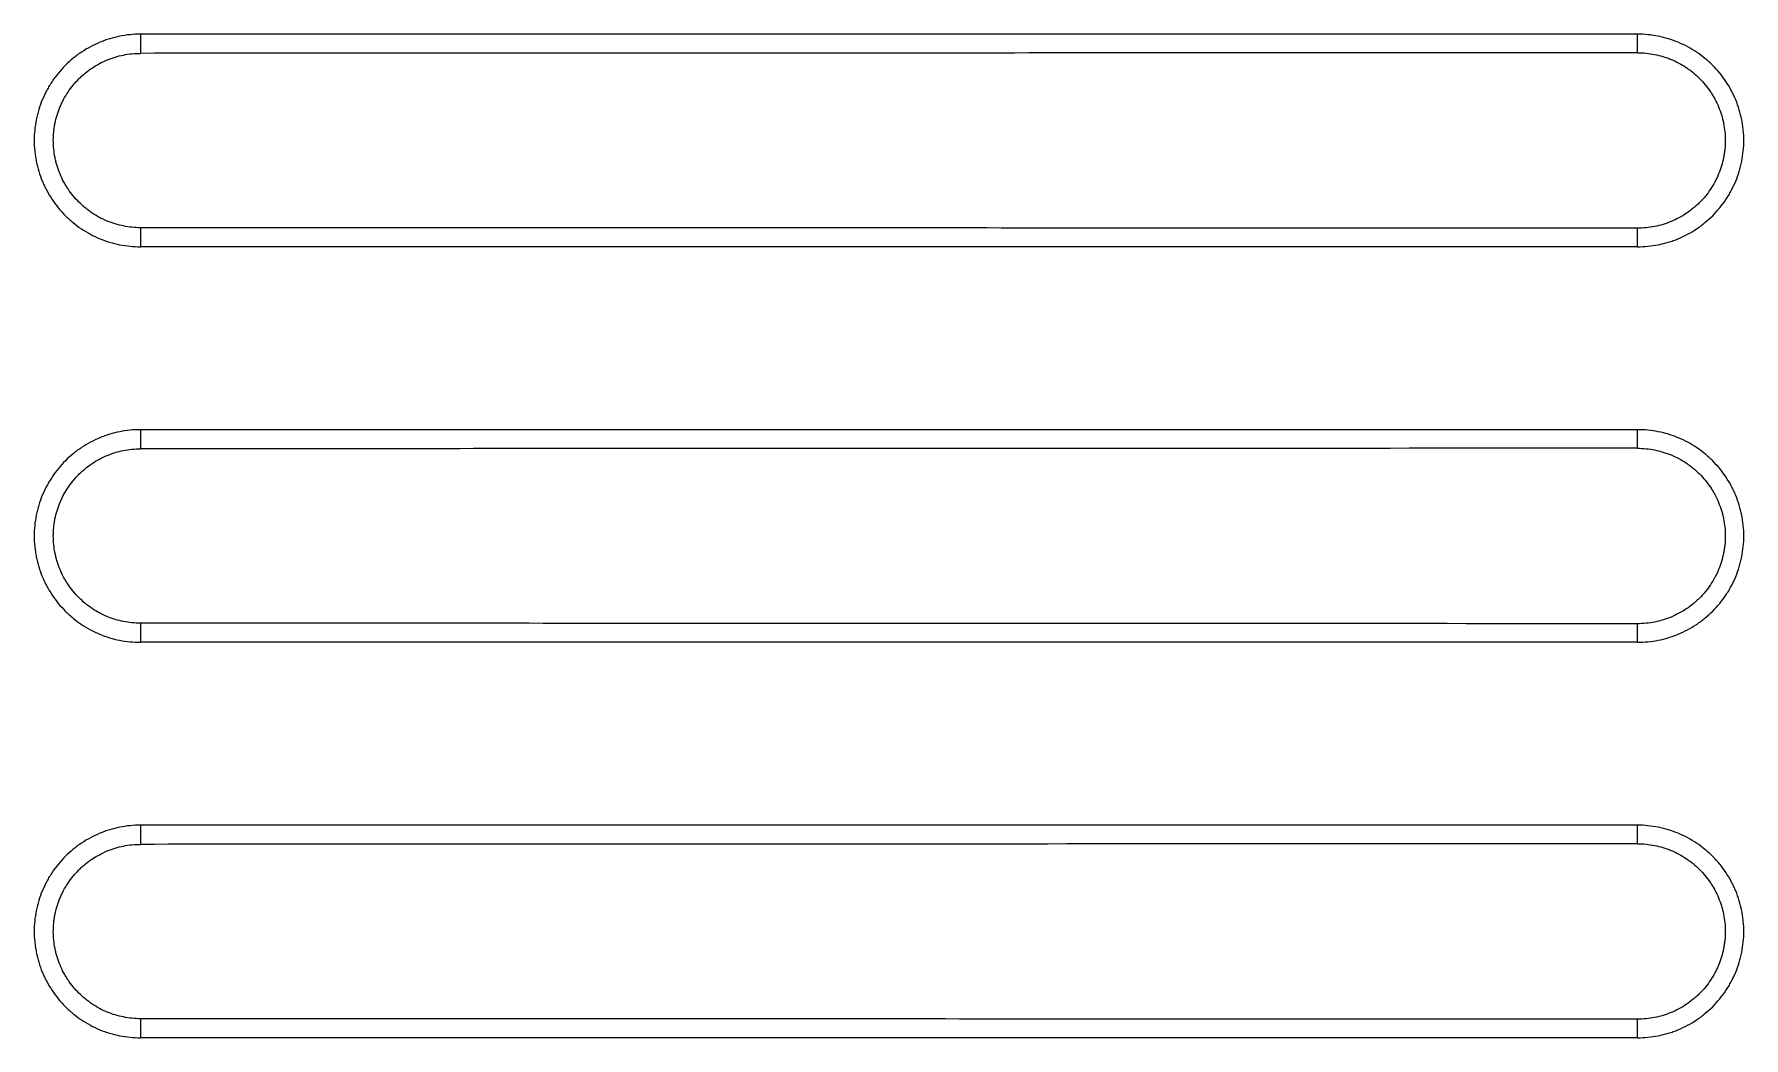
# Model space of a CAD drawing. Header units: millimetres. Extents: x -195 to 1349, y 148 to 750.
# Drawn here: x 904.64 to 924.09, y 377.03 to 388.44 of the extents above; entities that cross this region are included whole.
import ezdxf

# ---------------------------------------------------------------- set-up
doc = ezdxf.new("R2010")
doc.units = ezdxf.units.MM
doc.layers.add('4', color=7, linetype='CONTINUOUS', true_color=0xffffff)

msp = doc.modelspace()

# ---------------------------------------------------------------- linework, layer by layer
at = {"layer": '4', "color": 7, "linetype": 'Continuous', "lineweight": 18}
for points, knots in [([(905.849, 388.445), (905.769, 388.445), (905.69, 388.437), (905.574, 388.414), (905.536, 388.404), (905.479, 388.387), (905.46, 388.381), (905.423, 388.367), (905.404, 388.36), (905.313, 388.322), (905.243, 388.285), (905.161, 388.23), (905.145, 388.219), (905.113, 388.195), (905.097, 388.183), (905.051, 388.145), (905.022, 388.119), (904.938, 388.035), (904.888, 387.974), (904.832, 387.891), (904.822, 387.874), (904.801, 387.84), (904.792, 387.823), (904.764, 387.771), (904.747, 387.735), (904.716, 387.662), (904.703, 387.625), (904.686, 387.568), (904.681, 387.549), (904.671, 387.511), (904.667, 387.491), (904.647, 387.393), (904.639, 387.315), (904.639, 387.197), (904.641, 387.157), (904.647, 387.098), (904.65, 387.078), (904.655, 387.039), (904.659, 387.019), (904.678, 386.922), (904.701, 386.847), (904.739, 386.755), (904.747, 386.737), (904.764, 386.701), (904.773, 386.683), (904.801, 386.63), (904.821, 386.597), (904.887, 386.498), (904.937, 386.437), (905.007, 386.367), (905.022, 386.353), (905.051, 386.326), (905.096, 386.287), (905.143, 386.252), (905.209, 386.208), (905.243, 386.188), (905.313, 386.15), (905.349, 386.133), (905.459, 386.088), (905.534, 386.065), (905.65, 386.041), (905.69, 386.036), (905.769, 386.028), (905.809, 386.026), (905.849, 386.026)], [0, 0, 0, 0, 0.0625, 0.0625, 0.09375, 0.09375, 0.109375, 0.109375, 0.125, 0.125, 0.1875, 0.1875, 0.203125, 0.203125, 0.21875, 0.21875, 0.25, 0.25, 0.3125, 0.3125, 0.328125, 0.328125, 0.34375, 0.34375, 0.375, 0.375, 0.40625, 0.40625, 0.421875, 0.421875, 0.4375, 0.4375, 0.5, 0.5, 0.53125, 0.53125, 0.546875, 0.546875, 0.5625, 0.5625, 0.625, 0.625, 0.640625, 0.640625, 0.65625, 0.65625, 0.6875, 0.6875, 0.75, 0.75, 0.765625, 0.765625, 0.78125, 0.8125, 0.8125, 0.84375, 0.84375, 0.875, 0.875, 0.9375, 0.9375, 0.96875, 0.96875, 1, 1, 1, 1]), ([(922.878, 388.445), (920.57, 388.445), (918.262, 388.445), (914.27, 388.445), (912.586, 388.445), (909.217, 388.445), (907.533, 388.445), (905.849, 388.445)], [0, 0, 0, 0, 0.406548, 0.406548, 0.703274, 0.703274, 1, 1, 1, 1]), ([(922.878, 386.026), (922.957, 386.026), (923.036, 386.034), (923.152, 386.057), (923.19, 386.066), (923.247, 386.084), (923.266, 386.09), (923.304, 386.103), (923.322, 386.11), (923.414, 386.148), (923.483, 386.185), (923.565, 386.24), (923.582, 386.252), (923.614, 386.275), (923.629, 386.288), (923.676, 386.326), (923.705, 386.352), (923.789, 386.436), (923.839, 386.497), (923.894, 386.579), (923.905, 386.596), (923.925, 386.63), (923.935, 386.648), (923.963, 386.7), (923.98, 386.736), (924.01, 386.808), (924.023, 386.846), (924.04, 386.902), (924.046, 386.921), (924.055, 386.96), (924.06, 386.98), (924.079, 387.077), (924.087, 387.156), (924.087, 387.274), (924.085, 387.313), (924.079, 387.373), (924.077, 387.393), (924.071, 387.432), (924.068, 387.452), (924.048, 387.549), (924.026, 387.624), (923.988, 387.716), (923.98, 387.734), (923.963, 387.77), (923.954, 387.788), (923.926, 387.84), (923.905, 387.874), (923.84, 387.972), (923.79, 388.034), (923.719, 388.104), (923.705, 388.118), (923.675, 388.145), (923.631, 388.183), (923.583, 388.219), (923.518, 388.262), (923.484, 388.283), (923.414, 388.32), (923.378, 388.337), (923.268, 388.383), (923.192, 388.406), (923.076, 388.429), (923.037, 388.435), (922.957, 388.443), (922.917, 388.445), (922.878, 388.445)], [0, 0, 0, 0, 0.0625, 0.0625, 0.09375, 0.09375, 0.109375, 0.109375, 0.125, 0.125, 0.1875, 0.1875, 0.203125, 0.203125, 0.21875, 0.21875, 0.25, 0.25, 0.3125, 0.3125, 0.328125, 0.328125, 0.34375, 0.34375, 0.375, 0.375, 0.40625, 0.40625, 0.421875, 0.421875, 0.4375, 0.4375, 0.5, 0.5, 0.53125, 0.53125, 0.546875, 0.546875, 0.5625, 0.5625, 0.625, 0.625, 0.640625, 0.640625, 0.65625, 0.65625, 0.6875, 0.6875, 0.75, 0.75, 0.765625, 0.765625, 0.78125, 0.8125, 0.8125, 0.84375, 0.84375, 0.875, 0.875, 0.9375, 0.9375, 0.96875, 0.96875, 1, 1, 1, 1]), ([(905.849, 386.243), (905.783, 386.243), (905.719, 386.25), (905.624, 386.269), (905.593, 386.276), (905.53, 386.295), (905.499, 386.306), (905.439, 386.331), (905.381, 386.359), (905.325, 386.392), (905.285, 386.419), (905.272, 386.429), (905.246, 386.448), (905.233, 386.458), (905.195, 386.489), (905.171, 386.511), (905.102, 386.58), (905.061, 386.63), (905.016, 386.697), (905.007, 386.711), (904.99, 386.739), (904.982, 386.753), (904.959, 386.796), (904.945, 386.825), (904.921, 386.885), (904.91, 386.916), (904.895, 386.962), (904.891, 386.978), (904.883, 387.009), (904.88, 387.025), (904.87, 387.073), (904.861, 387.138), (904.857, 387.202), (904.857, 387.267), (904.859, 387.299), (904.863, 387.348), (904.865, 387.364), (904.87, 387.397), (904.884, 387.477), (904.908, 387.554), (904.939, 387.629), (904.945, 387.644), (904.959, 387.673), (904.966, 387.688), (904.989, 387.731), (905.006, 387.759), (905.06, 387.84), (905.101, 387.89), (905.159, 387.948), (905.17, 387.959), (905.195, 387.981), (905.207, 387.991), (905.244, 388.022), (905.27, 388.042), (905.324, 388.078), (905.352, 388.094), (905.409, 388.125), (905.439, 388.139), (905.499, 388.164), (905.56, 388.186), (905.623, 388.202), (905.686, 388.214), (905.718, 388.219), (905.783, 388.226), (905.816, 388.227), (905.849, 388.227)], [0, 0, 0, 0, 0.0625, 0.0625, 0.09375, 0.09375, 0.125, 0.125, 0.15625, 0.1875, 0.1875, 0.203125, 0.203125, 0.21875, 0.21875, 0.25, 0.25, 0.3125, 0.3125, 0.328125, 0.328125, 0.34375, 0.34375, 0.375, 0.375, 0.40625, 0.40625, 0.421875, 0.421875, 0.4375, 0.4375, 0.46875, 0.5, 0.5, 0.53125, 0.53125, 0.546875, 0.546875, 0.5625, 0.625, 0.625, 0.640625, 0.640625, 0.65625, 0.65625, 0.6875, 0.6875, 0.75, 0.75, 0.765625, 0.765625, 0.78125, 0.78125, 0.8125, 0.8125, 0.84375, 0.84375, 0.875, 0.875, 0.90625, 0.9375, 0.9375, 0.96875, 0.96875, 1, 1, 1, 1]), ([(922.878, 388.234), (920.57, 388.233), (918.262, 388.232), (914.27, 388.23), (912.586, 388.23), (909.217, 388.229), (907.533, 388.228), (905.849, 388.227)], [0, 0, 0, 0, 0.406541, 0.406541, 0.703271, 0.703271, 1, 1, 1, 1]), ([(922.878, 388.234), (922.943, 388.234), (923.008, 388.227), (923.104, 388.208), (923.136, 388.2), (923.183, 388.186), (923.198, 388.181), (923.229, 388.17), (923.245, 388.164), (923.29, 388.145), (923.349, 388.117), (923.405, 388.084), (923.445, 388.057), (923.459, 388.047), (923.485, 388.028), (923.498, 388.018), (923.536, 387.986), (923.56, 387.964), (923.63, 387.895), (923.671, 387.845), (923.717, 387.777), (923.725, 387.763), (923.742, 387.735), (923.75, 387.721), (923.774, 387.677), (923.787, 387.648), (923.812, 387.588), (923.823, 387.557), (923.838, 387.51), (923.842, 387.495), (923.85, 387.463), (923.854, 387.447), (923.863, 387.398), (923.873, 387.334), (923.876, 387.269), (923.876, 387.204), (923.875, 387.171), (923.87, 387.122), (923.868, 387.106), (923.863, 387.073), (923.849, 386.992), (923.825, 386.915), (923.794, 386.839), (923.788, 386.824), (923.774, 386.794), (923.766, 386.78), (923.743, 386.736), (923.726, 386.708), (923.672, 386.627), (923.631, 386.577), (923.573, 386.518), (923.561, 386.507), (923.536, 386.485), (923.524, 386.474), (923.486, 386.443), (923.46, 386.424), (923.406, 386.388), (923.378, 386.371), (923.32, 386.34), (923.29, 386.326), (923.23, 386.301), (923.169, 386.279), (923.105, 386.263), (923.041, 386.25), (923.009, 386.245), (922.943, 386.239), (922.91, 386.237), (922.878, 386.237)], [0, 0, 0, 0, 0.0625, 0.0625, 0.09375, 0.09375, 0.109375, 0.109375, 0.125, 0.125, 0.15625, 0.1875, 0.1875, 0.203125, 0.203125, 0.21875, 0.21875, 0.25, 0.25, 0.3125, 0.3125, 0.328125, 0.328125, 0.34375, 0.34375, 0.375, 0.375, 0.40625, 0.40625, 0.421875, 0.421875, 0.4375, 0.4375, 0.46875, 0.5, 0.5, 0.53125, 0.53125, 0.546875, 0.546875, 0.5625, 0.625, 0.625, 0.640625, 0.640625, 0.65625, 0.65625, 0.6875, 0.6875, 0.75, 0.75, 0.765625, 0.765625, 0.78125, 0.78125, 0.8125, 0.8125, 0.84375, 0.84375, 0.875, 0.875, 0.90625, 0.9375, 0.9375, 0.96875, 0.96875, 1, 1, 1, 1]), ([(922.878, 386.237), (920.57, 386.238), (918.262, 386.239), (914.27, 386.24), (912.586, 386.241), (909.217, 386.242), (907.533, 386.243), (905.849, 386.243)], [0, 0, 0, 0, 0.406541, 0.406541, 0.703271, 0.703271, 1, 1, 1, 1]), ([(922.878, 386.026), (920.57, 386.026), (918.262, 386.026), (914.27, 386.026), (912.586, 386.026), (909.217, 386.026), (907.533, 386.026), (905.849, 386.026)], [0, 0, 0, 0, 0.406548, 0.406548, 0.703274, 0.703274, 1, 1, 1, 1]), ([(905.849, 383.945), (905.769, 383.945), (905.69, 383.937), (905.574, 383.914), (905.536, 383.904), (905.479, 383.887), (905.46, 383.881), (905.423, 383.867), (905.404, 383.86), (905.313, 383.822), (905.243, 383.785), (905.161, 383.73), (905.145, 383.719), (905.113, 383.695), (905.097, 383.683), (905.051, 383.645), (905.022, 383.619), (904.938, 383.535), (904.888, 383.474), (904.832, 383.391), (904.822, 383.374), (904.801, 383.34), (904.792, 383.323), (904.764, 383.271), (904.747, 383.235), (904.716, 383.162), (904.703, 383.125), (904.686, 383.068), (904.681, 383.049), (904.671, 383.011), (904.667, 382.991), (904.647, 382.893), (904.639, 382.815), (904.639, 382.697), (904.641, 382.657), (904.647, 382.598), (904.65, 382.578), (904.655, 382.539), (904.659, 382.519), (904.678, 382.422), (904.701, 382.347), (904.739, 382.255), (904.747, 382.237), (904.764, 382.201), (904.773, 382.183), (904.801, 382.13), (904.821, 382.097), (904.887, 381.998), (904.937, 381.937), (905.007, 381.867), (905.022, 381.853), (905.051, 381.826), (905.096, 381.787), (905.143, 381.752), (905.209, 381.708), (905.243, 381.688), (905.313, 381.65), (905.349, 381.633), (905.459, 381.588), (905.534, 381.565), (905.65, 381.541), (905.69, 381.536), (905.769, 381.528), (905.809, 381.526), (905.849, 381.526)], [0, 0, 0, 0, 0.0625, 0.0625, 0.09375, 0.09375, 0.109375, 0.109375, 0.125, 0.125, 0.1875, 0.1875, 0.203125, 0.203125, 0.21875, 0.21875, 0.25, 0.25, 0.3125, 0.3125, 0.328125, 0.328125, 0.34375, 0.34375, 0.375, 0.375, 0.40625, 0.40625, 0.421875, 0.421875, 0.4375, 0.4375, 0.5, 0.5, 0.53125, 0.53125, 0.546875, 0.546875, 0.5625, 0.5625, 0.625, 0.625, 0.640625, 0.640625, 0.65625, 0.65625, 0.6875, 0.6875, 0.75, 0.75, 0.765625, 0.765625, 0.78125, 0.8125, 0.8125, 0.84375, 0.84375, 0.875, 0.875, 0.9375, 0.9375, 0.96875, 0.96875, 1, 1, 1, 1]), ([(922.878, 383.945), (920.57, 383.945), (918.262, 383.945), (914.27, 383.945), (912.586, 383.945), (909.217, 383.945), (907.533, 383.945), (905.849, 383.945)], [0, 0, 0, 0, 0.406548, 0.406548, 0.703274, 0.703274, 1, 1, 1, 1]), ([(922.878, 381.526), (922.957, 381.526), (923.036, 381.534), (923.152, 381.557), (923.19, 381.566), (923.247, 381.584), (923.266, 381.59), (923.304, 381.603), (923.322, 381.61), (923.414, 381.648), (923.483, 381.685), (923.565, 381.74), (923.582, 381.752), (923.614, 381.775), (923.629, 381.788), (923.676, 381.826), (923.705, 381.852), (923.789, 381.936), (923.839, 381.997), (923.894, 382.079), (923.905, 382.096), (923.925, 382.13), (923.935, 382.148), (923.963, 382.2), (923.98, 382.236), (924.01, 382.308), (924.023, 382.346), (924.04, 382.402), (924.046, 382.421), (924.055, 382.46), (924.06, 382.48), (924.079, 382.577), (924.087, 382.656), (924.087, 382.774), (924.085, 382.813), (924.079, 382.873), (924.077, 382.893), (924.071, 382.932), (924.068, 382.952), (924.048, 383.049), (924.026, 383.124), (923.988, 383.216), (923.98, 383.234), (923.963, 383.27), (923.954, 383.288), (923.926, 383.34), (923.905, 383.374), (923.84, 383.472), (923.79, 383.534), (923.719, 383.604), (923.705, 383.618), (923.675, 383.645), (923.631, 383.683), (923.583, 383.719), (923.518, 383.762), (923.484, 383.783), (923.414, 383.82), (923.378, 383.837), (923.268, 383.883), (923.192, 383.906), (923.076, 383.929), (923.037, 383.935), (922.957, 383.943), (922.917, 383.945), (922.878, 383.945)], [0, 0, 0, 0, 0.0625, 0.0625, 0.09375, 0.09375, 0.109375, 0.109375, 0.125, 0.125, 0.1875, 0.1875, 0.203125, 0.203125, 0.21875, 0.21875, 0.25, 0.25, 0.3125, 0.3125, 0.328125, 0.328125, 0.34375, 0.34375, 0.375, 0.375, 0.40625, 0.40625, 0.421875, 0.421875, 0.4375, 0.4375, 0.5, 0.5, 0.53125, 0.53125, 0.546875, 0.546875, 0.5625, 0.5625, 0.625, 0.625, 0.640625, 0.640625, 0.65625, 0.65625, 0.6875, 0.6875, 0.75, 0.75, 0.765625, 0.765625, 0.78125, 0.8125, 0.8125, 0.84375, 0.84375, 0.875, 0.875, 0.9375, 0.9375, 0.96875, 0.96875, 1, 1, 1, 1]), ([(905.849, 381.743), (905.783, 381.743), (905.719, 381.75), (905.624, 381.769), (905.593, 381.776), (905.53, 381.795), (905.499, 381.806), (905.439, 381.831), (905.381, 381.859), (905.325, 381.892), (905.285, 381.919), (905.272, 381.929), (905.246, 381.948), (905.233, 381.958), (905.195, 381.989), (905.171, 382.011), (905.102, 382.08), (905.061, 382.13), (905.016, 382.197), (905.007, 382.211), (904.99, 382.239), (904.982, 382.253), (904.959, 382.296), (904.945, 382.325), (904.921, 382.385), (904.91, 382.416), (904.895, 382.462), (904.891, 382.478), (904.883, 382.509), (904.88, 382.525), (904.87, 382.573), (904.861, 382.638), (904.857, 382.702), (904.857, 382.767), (904.859, 382.799), (904.863, 382.848), (904.865, 382.864), (904.87, 382.897), (904.884, 382.977), (904.908, 383.054), (904.939, 383.129), (904.945, 383.144), (904.959, 383.173), (904.966, 383.188), (904.989, 383.231), (905.006, 383.259), (905.06, 383.34), (905.101, 383.39), (905.159, 383.448), (905.17, 383.459), (905.195, 383.481), (905.207, 383.491), (905.244, 383.522), (905.27, 383.542), (905.324, 383.578), (905.352, 383.594), (905.409, 383.625), (905.439, 383.639), (905.499, 383.664), (905.56, 383.686), (905.623, 383.702), (905.686, 383.714), (905.718, 383.719), (905.783, 383.726), (905.816, 383.727), (905.849, 383.727)], [0, 0, 0, 0, 0.0625, 0.0625, 0.09375, 0.09375, 0.125, 0.125, 0.15625, 0.1875, 0.1875, 0.203125, 0.203125, 0.21875, 0.21875, 0.25, 0.25, 0.3125, 0.3125, 0.328125, 0.328125, 0.34375, 0.34375, 0.375, 0.375, 0.40625, 0.40625, 0.421875, 0.421875, 0.4375, 0.4375, 0.46875, 0.5, 0.5, 0.53125, 0.53125, 0.546875, 0.546875, 0.5625, 0.625, 0.625, 0.640625, 0.640625, 0.65625, 0.65625, 0.6875, 0.6875, 0.75, 0.75, 0.765625, 0.765625, 0.78125, 0.78125, 0.8125, 0.8125, 0.84375, 0.84375, 0.875, 0.875, 0.90625, 0.9375, 0.9375, 0.96875, 0.96875, 1, 1, 1, 1]), ([(922.878, 383.734), (920.57, 383.733), (918.262, 383.732), (914.27, 383.73), (912.586, 383.73), (909.217, 383.729), (907.533, 383.728), (905.849, 383.727)], [0, 0, 0, 0, 0.406541, 0.406541, 0.703271, 0.703271, 1, 1, 1, 1]), ([(922.878, 383.734), (922.943, 383.734), (923.008, 383.727), (923.104, 383.708), (923.136, 383.7), (923.183, 383.686), (923.198, 383.681), (923.229, 383.67), (923.245, 383.664), (923.29, 383.645), (923.349, 383.617), (923.405, 383.584), (923.445, 383.557), (923.459, 383.547), (923.485, 383.528), (923.498, 383.518), (923.536, 383.486), (923.56, 383.464), (923.63, 383.395), (923.671, 383.345), (923.717, 383.277), (923.725, 383.263), (923.742, 383.235), (923.75, 383.221), (923.774, 383.177), (923.787, 383.148), (923.812, 383.088), (923.823, 383.057), (923.838, 383.01), (923.842, 382.995), (923.85, 382.963), (923.854, 382.947), (923.863, 382.898), (923.873, 382.834), (923.876, 382.769), (923.876, 382.704), (923.875, 382.671), (923.87, 382.622), (923.868, 382.606), (923.863, 382.573), (923.849, 382.492), (923.825, 382.415), (923.794, 382.339), (923.788, 382.324), (923.774, 382.294), (923.766, 382.28), (923.743, 382.236), (923.726, 382.208), (923.672, 382.127), (923.631, 382.077), (923.573, 382.018), (923.561, 382.007), (923.536, 381.985), (923.524, 381.974), (923.486, 381.943), (923.46, 381.924), (923.406, 381.888), (923.378, 381.871), (923.32, 381.84), (923.29, 381.826), (923.23, 381.801), (923.169, 381.779), (923.105, 381.763), (923.041, 381.75), (923.009, 381.745), (922.943, 381.739), (922.91, 381.737), (922.878, 381.737)], [0, 0, 0, 0, 0.0625, 0.0625, 0.09375, 0.09375, 0.109375, 0.109375, 0.125, 0.125, 0.15625, 0.1875, 0.1875, 0.203125, 0.203125, 0.21875, 0.21875, 0.25, 0.25, 0.3125, 0.3125, 0.328125, 0.328125, 0.34375, 0.34375, 0.375, 0.375, 0.40625, 0.40625, 0.421875, 0.421875, 0.4375, 0.4375, 0.46875, 0.5, 0.5, 0.53125, 0.53125, 0.546875, 0.546875, 0.5625, 0.625, 0.625, 0.640625, 0.640625, 0.65625, 0.65625, 0.6875, 0.6875, 0.75, 0.75, 0.765625, 0.765625, 0.78125, 0.78125, 0.8125, 0.8125, 0.84375, 0.84375, 0.875, 0.875, 0.90625, 0.9375, 0.9375, 0.96875, 0.96875, 1, 1, 1, 1]), ([(922.878, 381.737), (920.57, 381.738), (918.262, 381.739), (914.27, 381.74), (912.586, 381.741), (909.217, 381.742), (907.533, 381.743), (905.849, 381.743)], [0, 0, 0, 0, 0.406541, 0.406541, 0.703271, 0.703271, 1, 1, 1, 1]), ([(922.878, 381.526), (920.57, 381.526), (918.262, 381.526), (914.27, 381.526), (912.586, 381.526), (909.217, 381.526), (907.533, 381.526), (905.849, 381.526)], [0, 0, 0, 0, 0.406548, 0.406548, 0.703274, 0.703274, 1, 1, 1, 1]), ([(905.849, 379.445), (905.769, 379.445), (905.69, 379.437), (905.574, 379.414), (905.536, 379.404), (905.479, 379.387), (905.46, 379.381), (905.423, 379.367), (905.404, 379.36), (905.313, 379.322), (905.243, 379.285), (905.161, 379.23), (905.145, 379.219), (905.113, 379.195), (905.097, 379.183), (905.051, 379.145), (905.022, 379.119), (904.938, 379.035), (904.888, 378.974), (904.832, 378.891), (904.822, 378.874), (904.801, 378.84), (904.792, 378.823), (904.764, 378.771), (904.747, 378.735), (904.716, 378.662), (904.703, 378.625), (904.686, 378.568), (904.681, 378.549), (904.671, 378.511), (904.667, 378.491), (904.647, 378.393), (904.639, 378.315), (904.639, 378.197), (904.641, 378.157), (904.647, 378.098), (904.65, 378.078), (904.655, 378.039), (904.659, 378.019), (904.678, 377.922), (904.701, 377.847), (904.739, 377.755), (904.747, 377.737), (904.764, 377.701), (904.773, 377.683), (904.801, 377.63), (904.821, 377.597), (904.887, 377.498), (904.937, 377.437), (905.007, 377.367), (905.022, 377.353), (905.051, 377.326), (905.096, 377.287), (905.143, 377.252), (905.209, 377.208), (905.243, 377.188), (905.313, 377.15), (905.349, 377.133), (905.459, 377.088), (905.534, 377.065), (905.65, 377.041), (905.69, 377.036), (905.769, 377.028), (905.809, 377.026), (905.849, 377.026)], [0, 0, 0, 0, 0.0625, 0.0625, 0.09375, 0.09375, 0.109375, 0.109375, 0.125, 0.125, 0.1875, 0.1875, 0.203125, 0.203125, 0.21875, 0.21875, 0.25, 0.25, 0.3125, 0.3125, 0.328125, 0.328125, 0.34375, 0.34375, 0.375, 0.375, 0.40625, 0.40625, 0.421875, 0.421875, 0.4375, 0.4375, 0.5, 0.5, 0.53125, 0.53125, 0.546875, 0.546875, 0.5625, 0.5625, 0.625, 0.625, 0.640625, 0.640625, 0.65625, 0.65625, 0.6875, 0.6875, 0.75, 0.75, 0.765625, 0.765625, 0.78125, 0.8125, 0.8125, 0.84375, 0.84375, 0.875, 0.875, 0.9375, 0.9375, 0.96875, 0.96875, 1, 1, 1, 1]), ([(922.878, 379.445), (920.57, 379.445), (918.262, 379.445), (914.27, 379.445), (912.586, 379.445), (909.217, 379.445), (907.533, 379.445), (905.849, 379.445)], [0, 0, 0, 0, 0.406548, 0.406548, 0.703274, 0.703274, 1, 1, 1, 1]), ([(922.878, 377.026), (922.957, 377.026), (923.036, 377.034), (923.152, 377.057), (923.19, 377.066), (923.247, 377.084), (923.266, 377.09), (923.304, 377.103), (923.322, 377.11), (923.414, 377.148), (923.483, 377.185), (923.565, 377.24), (923.582, 377.252), (923.614, 377.275), (923.629, 377.288), (923.676, 377.326), (923.705, 377.352), (923.789, 377.436), (923.839, 377.497), (923.894, 377.579), (923.905, 377.596), (923.925, 377.63), (923.935, 377.648), (923.963, 377.7), (923.98, 377.736), (924.01, 377.808), (924.023, 377.846), (924.04, 377.902), (924.046, 377.921), (924.055, 377.96), (924.06, 377.98), (924.079, 378.077), (924.087, 378.156), (924.087, 378.274), (924.085, 378.313), (924.079, 378.373), (924.077, 378.393), (924.071, 378.432), (924.068, 378.452), (924.048, 378.549), (924.026, 378.624), (923.988, 378.716), (923.98, 378.734), (923.963, 378.77), (923.954, 378.788), (923.926, 378.84), (923.905, 378.874), (923.84, 378.972), (923.79, 379.034), (923.719, 379.104), (923.705, 379.118), (923.675, 379.145), (923.631, 379.183), (923.583, 379.219), (923.518, 379.262), (923.484, 379.283), (923.414, 379.32), (923.378, 379.337), (923.268, 379.383), (923.192, 379.406), (923.076, 379.429), (923.037, 379.435), (922.957, 379.443), (922.917, 379.445), (922.878, 379.445)], [0, 0, 0, 0, 0.0625, 0.0625, 0.09375, 0.09375, 0.109375, 0.109375, 0.125, 0.125, 0.1875, 0.1875, 0.203125, 0.203125, 0.21875, 0.21875, 0.25, 0.25, 0.3125, 0.3125, 0.328125, 0.328125, 0.34375, 0.34375, 0.375, 0.375, 0.40625, 0.40625, 0.421875, 0.421875, 0.4375, 0.4375, 0.5, 0.5, 0.53125, 0.53125, 0.546875, 0.546875, 0.5625, 0.5625, 0.625, 0.625, 0.640625, 0.640625, 0.65625, 0.65625, 0.6875, 0.6875, 0.75, 0.75, 0.765625, 0.765625, 0.78125, 0.8125, 0.8125, 0.84375, 0.84375, 0.875, 0.875, 0.9375, 0.9375, 0.96875, 0.96875, 1, 1, 1, 1]), ([(922.878, 379.234), (920.57, 379.233), (918.262, 379.232), (914.27, 379.23), (912.586, 379.23), (909.217, 379.229), (907.533, 379.228), (905.849, 379.227)], [0, 0, 0, 0, 0.406541, 0.406541, 0.703271, 0.703271, 1, 1, 1, 1]), ([(922.878, 379.234), (922.943, 379.234), (923.008, 379.227), (923.104, 379.208), (923.136, 379.2), (923.183, 379.186), (923.198, 379.181), (923.229, 379.17), (923.245, 379.164), (923.29, 379.145), (923.349, 379.117), (923.405, 379.084), (923.445, 379.057), (923.459, 379.047), (923.485, 379.028), (923.498, 379.018), (923.536, 378.986), (923.56, 378.964), (923.63, 378.895), (923.671, 378.845), (923.717, 378.777), (923.725, 378.763), (923.742, 378.735), (923.75, 378.721), (923.774, 378.677), (923.787, 378.648), (923.812, 378.588), (923.823, 378.557), (923.838, 378.51), (923.842, 378.495), (923.85, 378.463), (923.854, 378.447), (923.863, 378.398), (923.873, 378.334), (923.876, 378.269), (923.876, 378.204), (923.875, 378.171), (923.87, 378.122), (923.868, 378.106), (923.863, 378.073), (923.849, 377.992), (923.825, 377.915), (923.794, 377.839), (923.788, 377.824), (923.774, 377.794), (923.766, 377.78), (923.743, 377.736), (923.726, 377.708), (923.672, 377.627), (923.631, 377.577), (923.573, 377.518), (923.561, 377.507), (923.536, 377.485), (923.524, 377.474), (923.486, 377.443), (923.46, 377.424), (923.406, 377.388), (923.378, 377.371), (923.32, 377.34), (923.29, 377.326), (923.23, 377.301), (923.169, 377.279), (923.105, 377.263), (923.041, 377.25), (923.009, 377.245), (922.943, 377.239), (922.91, 377.237), (922.878, 377.237)], [0, 0, 0, 0, 0.0625, 0.0625, 0.09375, 0.09375, 0.109375, 0.109375, 0.125, 0.125, 0.15625, 0.1875, 0.1875, 0.203125, 0.203125, 0.21875, 0.21875, 0.25, 0.25, 0.3125, 0.3125, 0.328125, 0.328125, 0.34375, 0.34375, 0.375, 0.375, 0.40625, 0.40625, 0.421875, 0.421875, 0.4375, 0.4375, 0.46875, 0.5, 0.5, 0.53125, 0.53125, 0.546875, 0.546875, 0.5625, 0.625, 0.625, 0.640625, 0.640625, 0.65625, 0.65625, 0.6875, 0.6875, 0.75, 0.75, 0.765625, 0.765625, 0.78125, 0.78125, 0.8125, 0.8125, 0.84375, 0.84375, 0.875, 0.875, 0.90625, 0.9375, 0.9375, 0.96875, 0.96875, 1, 1, 1, 1]), ([(905.849, 377.243), (905.783, 377.243), (905.719, 377.25), (905.624, 377.269), (905.593, 377.276), (905.53, 377.295), (905.499, 377.306), (905.439, 377.331), (905.381, 377.359), (905.325, 377.392), (905.285, 377.419), (905.272, 377.429), (905.246, 377.448), (905.233, 377.458), (905.195, 377.489), (905.171, 377.511), (905.102, 377.58), (905.061, 377.63), (905.016, 377.697), (905.007, 377.711), (904.99, 377.739), (904.982, 377.753), (904.959, 377.796), (904.945, 377.825), (904.921, 377.885), (904.91, 377.916), (904.895, 377.962), (904.891, 377.978), (904.883, 378.009), (904.88, 378.025), (904.87, 378.073), (904.861, 378.138), (904.857, 378.202), (904.857, 378.267), (904.859, 378.299), (904.863, 378.348), (904.865, 378.364), (904.87, 378.397), (904.884, 378.477), (904.908, 378.554), (904.939, 378.629), (904.945, 378.644), (904.959, 378.673), (904.966, 378.688), (904.989, 378.731), (905.006, 378.759), (905.06, 378.84), (905.101, 378.89), (905.159, 378.948), (905.17, 378.959), (905.195, 378.981), (905.207, 378.991), (905.244, 379.022), (905.27, 379.042), (905.324, 379.078), (905.352, 379.094), (905.409, 379.125), (905.439, 379.139), (905.499, 379.164), (905.56, 379.186), (905.623, 379.202), (905.686, 379.214), (905.718, 379.219), (905.783, 379.226), (905.816, 379.227), (905.849, 379.227)], [0, 0, 0, 0, 0.0625, 0.0625, 0.09375, 0.09375, 0.125, 0.125, 0.15625, 0.1875, 0.1875, 0.203125, 0.203125, 0.21875, 0.21875, 0.25, 0.25, 0.3125, 0.3125, 0.328125, 0.328125, 0.34375, 0.34375, 0.375, 0.375, 0.40625, 0.40625, 0.421875, 0.421875, 0.4375, 0.4375, 0.46875, 0.5, 0.5, 0.53125, 0.53125, 0.546875, 0.546875, 0.5625, 0.625, 0.625, 0.640625, 0.640625, 0.65625, 0.65625, 0.6875, 0.6875, 0.75, 0.75, 0.765625, 0.765625, 0.78125, 0.78125, 0.8125, 0.8125, 0.84375, 0.84375, 0.875, 0.875, 0.90625, 0.9375, 0.9375, 0.96875, 0.96875, 1, 1, 1, 1]), ([(922.878, 377.237), (920.57, 377.238), (918.262, 377.239), (914.27, 377.24), (912.586, 377.241), (909.217, 377.242), (907.533, 377.243), (905.849, 377.243)], [0, 0, 0, 0, 0.406541, 0.406541, 0.703271, 0.703271, 1, 1, 1, 1]), ([(922.878, 377.026), (920.57, 377.026), (918.262, 377.026), (914.27, 377.026), (912.586, 377.026), (909.217, 377.026), (907.533, 377.026), (905.849, 377.026)], [0, 0, 0, 0, 0.406548, 0.406548, 0.703274, 0.703274, 1, 1, 1, 1])]:
    msp.add_open_spline(points, degree=3, knots=knots, dxfattribs=at)
at = {"layer": '4', "color": 7, "linetype": 'Continuous', "lineweight": 13}
for points in [[(905.849, 388.445), (905.849, 388.372), (905.849, 388.3), (905.849, 388.227)], [(922.878, 388.234), (922.878, 388.304), (922.878, 388.374), (922.878, 388.445)], [(905.849, 386.243), (905.849, 386.171), (905.849, 386.098), (905.849, 386.026)], [(922.878, 386.026), (922.878, 386.096), (922.878, 386.167), (922.878, 386.237)], [(905.849, 383.945), (905.849, 383.872), (905.849, 383.8), (905.849, 383.727)], [(922.878, 383.734), (922.878, 383.804), (922.878, 383.874), (922.878, 383.945)], [(905.849, 381.743), (905.849, 381.671), (905.849, 381.598), (905.849, 381.526)], [(922.878, 381.526), (922.878, 381.596), (922.878, 381.667), (922.878, 381.737)], [(905.849, 379.445), (905.849, 379.372), (905.849, 379.3), (905.849, 379.227)], [(922.878, 379.234), (922.878, 379.304), (922.878, 379.374), (922.878, 379.445)], [(905.849, 377.243), (905.849, 377.171), (905.849, 377.098), (905.849, 377.026)], [(922.878, 377.026), (922.878, 377.096), (922.878, 377.167), (922.878, 377.237)]]:
    msp.add_open_spline(points, degree=3, dxfattribs=at)

doc.saveas('drawing.dxf')
